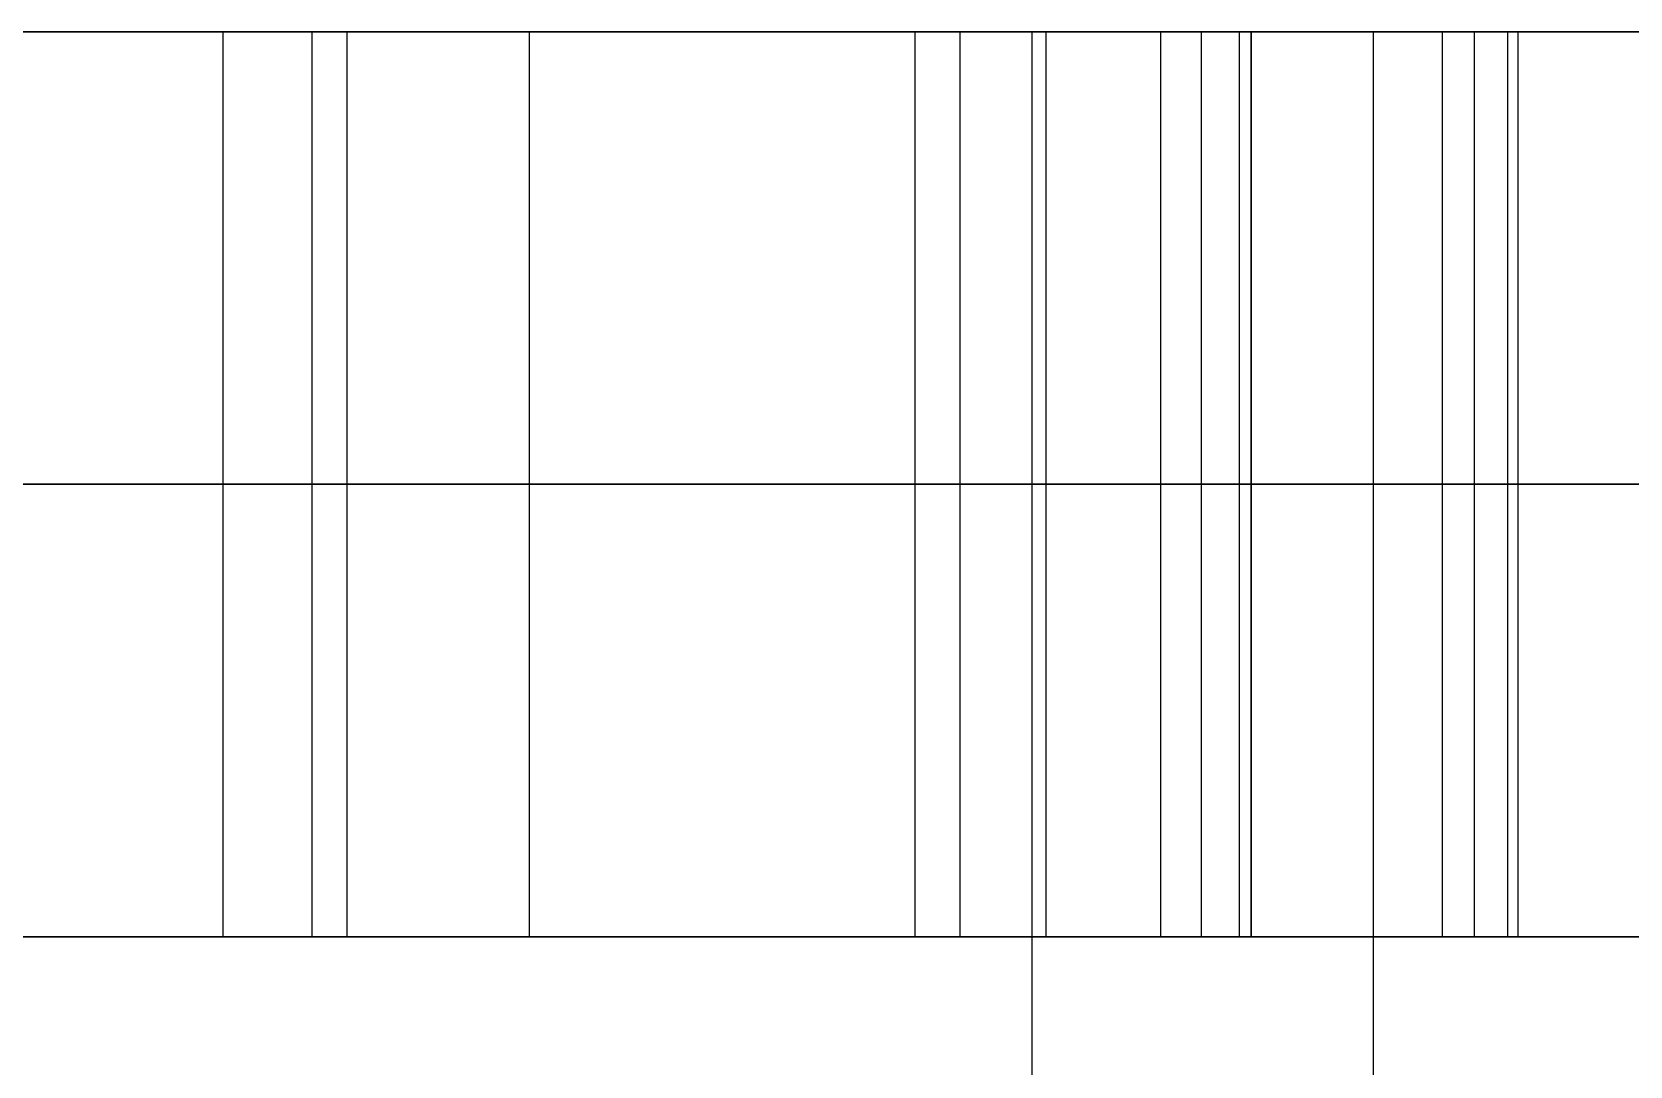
# Model space of a CAD drawing. Header units: millimetres. Extents: x 565 to 905, y -1671 to 168.
# Drawn here: x 624.78 to 651.28, y -30.17 to -13.03 of the extents above; entities that cross this region are included whole.
import ezdxf

# ---------------------------------------------------------------- set-up
doc = ezdxf.new("R2010")
doc.units = ezdxf.units.MM
doc.header["$MEASUREMENT"] = 0
doc.layers.add('V3', color=7, linetype='Continuous', true_color=0x000000)
doc.layers.add('V3 - steel', color=7, linetype='Continuous', true_color=0x191919)

msp = doc.modelspace()

# ---------------------------------------------------------------- linework, layer by layer
at = {"layer": 'V3'}
msp.add_line((656.113, -13.028, 181.5), (620.966, -13.028, 181.5), dxfattribs=at)
for points, weights, knots in [([(888, -13.028, 225), (888, -13.028, 378), (735, -13.028, 378), (582, -13.028, 378), (582, -13.028, 225)], [1, 0.707106781187, 1, 0.707106781187, 1], [-3194.327352, -3194.327352, -3194.327352, -2953.995514, -2953.995514, -2713.663676, -2713.663676, -2713.663676]), ([(641.595, -13.028, 197.134), (637.205, -13.028, 195.316), (633.023, -13.028, 197.571), (628.841, -13.028, 199.825), (627.947, -13.028, 204.492), (624.018, -13.028, 225), (627.947, -13.028, 245.508)], [0.999999991484, 0.903232097664, 0.999999991484, 0.903232097664, 0.999999991484, 0.982140206996, 0.999999991484], [-251.944039, -251.944039, -251.944039, -243.072956, -243.072956, -234.201874, -234.201874, -192.939111, -192.939111, -192.939111]), ([(627.947, -13.028, 245.508), (628.841, -13.028, 250.175), (633.023, -13.028, 252.429), (637.205, -13.028, 254.684), (641.595, -13.028, 252.866)], [1.00000015033, 0.903232241138, 1.00000015033, 0.903232264209, 1.00000010419], [-360.243181, -360.243181, -360.243181, -351.372097, -351.372097, -342.501016, -342.501016, -342.501016]), ([(644.167, -13.028, 319.833), (648.167, -13.028, 319.833), (648.167, -13.028, 315.833), (648.167, -13.028, 311.833), (644.167, -13.028, 311.833), (640.167, -13.028, 311.833), (640.167, -13.028, 315.833), (640.167, -13.028, 319.833), (644.167, -13.028, 319.833)], [1, 0.707106781187, 1, 0.707106781187, 1, 0.707106781187, 1, 0.707106781187, 1], [-1751.283155, -1751.283155, -1751.283155, -1743.429174, -1743.429174, -1735.575192, -1735.575192, -1727.72121, -1727.72121, -1719.867229, -1719.867229, -1719.867229]), ([(640.167, -13.028, 134.167), (640.167, -13.028, 138.167), (644.167, -13.028, 138.167), (648.167, -13.028, 138.167), (648.167, -13.028, 134.167), (648.167, -13.028, 130.167), (644.167, -13.028, 130.167), (640.167, -13.028, 130.167), (640.167, -13.028, 134.167)], [1, 0.707106781187, 1, 0.707106781187, 1, 0.707106781187, 1, 0.707106781187, 1], [-1688.451302, -1688.451302, -1688.451302, -1680.59732, -1680.59732, -1672.743339, -1672.743339, -1664.889357, -1664.889357, -1657.035376, -1657.035376, -1657.035376]), ([(644.8, -13.028, 163.804), (642.133, -13.028, 167.735), (643.496, -13.028, 172.287), (644.859, -13.028, 176.838), (649.249, -13.028, 178.657)], [0.999999985965, 0.903232157428, 1.00000003211, 0.903232134357, 1.00000003211], [-1531.371669, -1531.371669, -1531.371669, -1522.500588, -1522.500588, -1513.629504, -1513.629504, -1513.629504]), ([(649.249, -13.028, 271.343), (644.859, -13.028, 273.162), (643.496, -13.028, 277.713), (642.133, -13.028, 282.265), (644.8, -13.028, 286.196), (656.524, -13.028, 303.476), (673.804, -13.028, 315.2)], [1.00000002911, 0.90323213165, 1.00000002911, 0.903232154721, 0.999999982968, 0.982140211254, 0.999999991484], [-419.248109, -419.248109, -419.248109, -410.377025, -410.377025, -401.505944, -401.505944, -360.243181, -360.243181, -360.243181]), ([(688.657, -13.028, 139.249), (686.838, -13.028, 134.859), (682.287, -13.028, 133.496), (677.735, -13.028, 132.133), (673.804, -13.028, 134.8), (656.524, -13.028, 146.524), (644.8, -13.028, 163.804)], [1.00000003763, 0.903232139342, 1.00000003763, 0.903232162413, 0.999999991484, 0.982140202738, 1], [-1423.072528, -1423.072528, -1423.072528, -1414.201444, -1414.201444, -1405.330362, -1405.330362, -1364.0676, -1364.0676, -1364.0676]), ([(888, -20.528, 225), (888, -20.528, 378), (735, -20.528, 378), (582, -20.528, 378), (582, -20.528, 225)], [1, 0.707106781187, 1, 0.707106781187, 1], [-3194.327352, -3194.327352, -3194.327352, -2953.995514, -2953.995514, -2713.663676, -2713.663676, -2713.663676]), ([(641.595, -20.528, 197.134), (637.205, -20.528, 195.316), (633.023, -20.528, 197.571), (628.841, -20.528, 199.825), (627.947, -20.528, 204.492), (624.018, -20.528, 225), (627.947, -20.528, 245.508)], [0.999999991484, 0.903232097664, 0.999999991484, 0.903232097664, 0.999999991484, 0.982140206996, 0.999999991484], [-251.944039, -251.944039, -251.944039, -243.072956, -243.072956, -234.201874, -234.201874, -192.939111, -192.939111, -192.939111]), ([(627.947, -20.528, 245.508), (628.841, -20.528, 250.175), (633.023, -20.528, 252.429), (637.205, -20.528, 254.684), (641.595, -20.528, 252.866)], [1.00000015033, 0.903232241138, 1.00000015033, 0.903232264209, 1.00000010419], [-360.243181, -360.243181, -360.243181, -351.372097, -351.372097, -342.501016, -342.501016, -342.501016]), ([(644.167, -20.528, 319.833), (648.167, -20.528, 319.833), (648.167, -20.528, 315.833), (648.167, -20.528, 311.833), (644.167, -20.528, 311.833), (640.167, -20.528, 311.833), (640.167, -20.528, 315.833), (640.167, -20.528, 319.833), (644.167, -20.528, 319.833)], [1, 0.707106781187, 1, 0.707106781187, 1, 0.707106781187, 1, 0.707106781187, 1], [-1751.283155, -1751.283155, -1751.283155, -1743.429174, -1743.429174, -1735.575192, -1735.575192, -1727.72121, -1727.72121, -1719.867229, -1719.867229, -1719.867229]), ([(640.167, -20.528, 134.167), (640.167, -20.528, 138.167), (644.167, -20.528, 138.167), (648.167, -20.528, 138.167), (648.167, -20.528, 134.167), (648.167, -20.528, 130.167), (644.167, -20.528, 130.167), (640.167, -20.528, 130.167), (640.167, -20.528, 134.167)], [1, 0.707106781187, 1, 0.707106781187, 1, 0.707106781187, 1, 0.707106781187, 1], [-1688.451302, -1688.451302, -1688.451302, -1680.59732, -1680.59732, -1672.743339, -1672.743339, -1664.889357, -1664.889357, -1657.035376, -1657.035376, -1657.035376]), ([(644.8, -20.528, 163.804), (642.133, -20.528, 167.735), (643.496, -20.528, 172.287), (644.859, -20.528, 176.838), (649.249, -20.528, 178.657)], [0.999999985965, 0.903232157428, 1.00000003211, 0.903232134357, 1.00000003211], [-1531.371669, -1531.371669, -1531.371669, -1522.500588, -1522.500588, -1513.629504, -1513.629504, -1513.629504]), ([(649.249, -20.528, 271.343), (644.859, -20.528, 273.162), (643.496, -20.528, 277.713), (642.133, -20.528, 282.265), (644.8, -20.528, 286.196), (656.524, -20.528, 303.476), (673.804, -20.528, 315.2)], [1.00000002911, 0.90323213165, 1.00000002911, 0.903232154721, 0.999999982968, 0.982140211254, 0.999999991484], [-419.248109, -419.248109, -419.248109, -410.377025, -410.377025, -401.505944, -401.505944, -360.243181, -360.243181, -360.243181]), ([(688.657, -20.528, 139.249), (686.838, -20.528, 134.859), (682.287, -20.528, 133.496), (677.735, -20.528, 132.133), (673.804, -20.528, 134.8), (656.524, -20.528, 146.524), (644.8, -20.528, 163.804)], [1.00000003763, 0.903232139342, 1.00000003763, 0.903232162413, 0.999999991484, 0.982140202738, 1], [-1423.072528, -1423.072528, -1423.072528, -1414.201444, -1414.201444, -1405.330362, -1405.330362, -1364.0676, -1364.0676, -1364.0676]), ([(888, -28.028, 225), (888, -28.028, 378), (735, -28.028, 378), (582, -28.028, 378), (582, -28.028, 225)], [1, 0.707106781187, 1, 0.707106781187, 1], [-3194.327352, -3194.327352, -3194.327352, -2953.995514, -2953.995514, -2713.663676, -2713.663676, -2713.663676]), ([(641.595, -28.028, 197.134), (637.205, -28.028, 195.316), (633.023, -28.028, 197.571), (628.841, -28.028, 199.825), (627.947, -28.028, 204.492), (624.018, -28.028, 225), (627.947, -28.028, 245.508)], [0.999999991484, 0.903232097664, 0.999999991484, 0.903232097664, 0.999999991484, 0.982140206996, 0.999999991484], [-251.944039, -251.944039, -251.944039, -243.072956, -243.072956, -234.201874, -234.201874, -192.939111, -192.939111, -192.939111]), ([(627.947, -28.028, 245.508), (628.841, -28.028, 250.175), (633.023, -28.028, 252.429), (637.205, -28.028, 254.684), (641.595, -28.028, 252.866)], [1.00000015033, 0.903232241138, 1.00000015033, 0.903232264209, 1.00000010419], [-360.243181, -360.243181, -360.243181, -351.372097, -351.372097, -342.501016, -342.501016, -342.501016]), ([(644.167, -28.028, 319.833), (648.167, -28.028, 319.833), (648.167, -28.028, 315.833), (648.167, -28.028, 311.833), (644.167, -28.028, 311.833), (640.167, -28.028, 311.833), (640.167, -28.028, 315.833), (640.167, -28.028, 319.833), (644.167, -28.028, 319.833)], [1, 0.707106781187, 1, 0.707106781187, 1, 0.707106781187, 1, 0.707106781187, 1], [-1751.283155, -1751.283155, -1751.283155, -1743.429174, -1743.429174, -1735.575192, -1735.575192, -1727.72121, -1727.72121, -1719.867229, -1719.867229, -1719.867229]), ([(640.167, -28.028, 134.167), (640.167, -28.028, 138.167), (644.167, -28.028, 138.167), (648.167, -28.028, 138.167), (648.167, -28.028, 134.167), (648.167, -28.028, 130.167), (644.167, -28.028, 130.167), (640.167, -28.028, 130.167), (640.167, -28.028, 134.167)], [1, 0.707106781187, 1, 0.707106781187, 1, 0.707106781187, 1, 0.707106781187, 1], [-1688.451302, -1688.451302, -1688.451302, -1680.59732, -1680.59732, -1672.743339, -1672.743339, -1664.889357, -1664.889357, -1657.035376, -1657.035376, -1657.035376]), ([(644.8, -28.028, 163.804), (642.133, -28.028, 167.735), (643.496, -28.028, 172.287), (644.859, -28.028, 176.838), (649.249, -28.028, 178.657)], [0.999999985965, 0.903232157428, 1.00000003211, 0.903232134357, 1.00000003211], [-1531.371669, -1531.371669, -1531.371669, -1522.500588, -1522.500588, -1513.629504, -1513.629504, -1513.629504]), ([(649.249, -28.028, 271.343), (644.859, -28.028, 273.162), (643.496, -28.028, 277.713), (642.133, -28.028, 282.265), (644.8, -28.028, 286.196), (656.524, -28.028, 303.476), (673.804, -28.028, 315.2)], [1.00000002911, 0.90323213165, 1.00000002911, 0.903232154721, 0.999999982968, 0.982140211254, 0.999999991484], [-419.248109, -419.248109, -419.248109, -410.377025, -410.377025, -401.505944, -401.505944, -360.243181, -360.243181, -360.243181]), ([(688.657, -28.028, 139.249), (686.838, -28.028, 134.859), (682.287, -28.028, 133.496), (677.735, -28.028, 132.133), (673.804, -28.028, 134.8), (656.524, -28.028, 146.524), (644.8, -28.028, 163.804)], [1.00000003763, 0.903232139342, 1.00000003763, 0.903232162413, 0.999999991484, 0.982140202738, 1], [-1423.072528, -1423.072528, -1423.072528, -1414.201444, -1414.201444, -1405.330362, -1405.330362, -1364.0676, -1364.0676, -1364.0676])]:
    msp.add_rational_spline(points, weights, degree=2, knots=knots, dxfattribs=at)
for points in [[(615, -13.028, -15), (630, -13.028, -15), (645, -13.028, -15)], [(659.423, -13.028, 30), (639.423, -13.028, 30), (619.423, -13.028, 30)], [(627.947, -13.028, 245.508), (627.947, -20.528, 245.508), (627.947, -28.028, 245.508)], [(627.947, -13.028, 204.492), (627.947, -20.528, 204.492), (627.947, -28.028, 204.492)], [(629.423, -13.028, 70), (629.423, -20.528, 70), (629.423, -28.028, 70)], [(629.423, -13.028, 70), (639.423, -13.028, 70), (649.423, -13.028, 70)], [(630, -13.028, -15), (630, -20.528, -15), (630, -28.028, -15)], [(633.023, -13.028, 252.429), (633.023, -20.528, 252.429), (633.023, -28.028, 252.429)], [(633.023, -13.028, 197.571), (633.023, -20.528, 197.571), (633.023, -28.028, 197.571)], [(639.423, -13.028, 30), (639.423, -20.528, 30), (639.423, -28.028, 30)], [(639.423, -13.028, 70), (639.423, -20.528, 70), (639.423, -28.028, 70)], [(640.167, -13.028, 134.167), (640.167, -20.528, 134.167), (640.167, -28.028, 134.167)], [(640.167, -13.028, 315.833), (640.167, -20.528, 315.833), (640.167, -28.028, 315.833)], [(641.595, -13.028, 252.866), (641.595, -20.528, 252.866), (641.595, -28.028, 252.866)], [(641.595, -13.028, 252.866), (648.697, -13.028, 249.924), (655.799, -13.028, 246.982)], [(655.799, -13.028, 203.018), (648.697, -13.028, 200.076), (641.595, -13.028, 197.134)], [(641.595, -13.028, 197.134), (641.595, -20.528, 197.134), (641.595, -28.028, 197.134)], [(643.496, -13.028, 172.287), (643.496, -20.528, 172.287), (643.496, -28.028, 172.287)], [(643.496, -13.028, 277.713), (643.496, -20.528, 277.713), (643.496, -28.028, 277.713)], [(644.167, -13.028, 319.833), (644.167, -20.528, 319.833), (644.167, -28.028, 319.833)], [(644.167, -13.028, 311.833), (644.167, -20.528, 311.833), (644.167, -28.028, 311.833)], [(644.167, -13.028, 138.167), (644.167, -20.528, 138.167), (644.167, -28.028, 138.167)], [(644.167, -13.028, 130.167), (644.167, -20.528, 130.167), (644.167, -28.028, 130.167)], [(644.8, -13.028, 163.804), (644.8, -20.528, 163.804), (644.8, -28.028, 163.804)], [(644.8, -13.028, 286.196), (644.8, -20.528, 286.196), (644.8, -28.028, 286.196)], [(645, -13.028, -15), (645, -13.028, -7.5), (645, -13.028)], [(645, -28.028, -15), (645, -20.528, -15), (645, -13.028, -15)], [(645, -28.028), (645, -20.528), (645, -13.028)], [(685, -13.028, -15), (665, -13.028, -15), (645, -13.028, -15)], [(685, -13.028), (665, -13.028), (645, -13.028)], [(685, -13.028, -7.5), (665, -13.028, -7.5), (645, -13.028, -7.5)], [(645, -28.028, -7.5), (645, -20.528, -7.5), (645, -13.028, -7.5)], [(645, -13.028, -15), (645, -20.528, -15), (645, -28.028, -15)], [(645, -13.028, -15), (645, -13.028, -7.5), (645, -13.028)], [(645, -13.028), (645, -20.528), (645, -28.028)], [(645, -13.028), (665, -13.028), (685, -13.028)], [(645, -13.028, -7.5), (645, -20.528, -7.5), (645, -28.028, -7.5)], [(648.167, -13.028, 315.833), (648.167, -20.528, 315.833), (648.167, -28.028, 315.833)], [(648.167, -13.028, 134.167), (648.167, -20.528, 134.167), (648.167, -28.028, 134.167)], [(648.697, -13.028, 249.924), (648.697, -20.528, 249.924), (648.697, -28.028, 249.924)], [(648.697, -13.028, 200.076), (648.697, -20.528, 200.076), (648.697, -28.028, 200.076)], [(649.249, -13.028, 178.657), (649.249, -20.528, 178.657), (649.249, -28.028, 178.657)], [(649.249, -13.028, 178.657), (656.351, -13.028, 181.598), (663.453, -13.028, 184.54)], [(663.453, -13.028, 265.46), (656.351, -13.028, 268.402), (649.249, -13.028, 271.343)], [(649.249, -13.028, 271.343), (649.249, -20.528, 271.343), (649.249, -28.028, 271.343)], [(649.423, -13.028, 70), (649.423, -20.528, 70), (649.423, -28.028, 70)], [(615, -20.528, -15), (630, -20.528, -15), (645, -20.528, -15)], [(659.423, -20.528, 30), (639.423, -20.528, 30), (619.423, -20.528, 30)], [(629.423, -20.528, 70), (639.423, -20.528, 70), (649.423, -20.528, 70)], [(641.595, -20.528, 252.866), (648.697, -20.528, 249.924), (655.799, -20.528, 246.982)], [(655.799, -20.528, 203.018), (648.697, -20.528, 200.076), (641.595, -20.528, 197.134)], [(645, -20.528, -15), (645, -20.528, -7.5), (645, -20.528)], [(645, -20.528, -15), (645, -20.528, -7.5), (645, -20.528)], [(645, -20.528), (665, -20.528), (685, -20.528)], [(649.249, -20.528, 178.657), (656.351, -20.528, 181.598), (663.453, -20.528, 184.54)], [(663.453, -20.528, 265.46), (656.351, -20.528, 268.402), (649.249, -20.528, 271.343)], [(656.113, -28.028, 181.5), (619.057, -28.028, 181.5), (582, -28.028, 181.5)], [(868, -28.028), (735, -28.028), (602, -28.028)], [(868, -28.028, 15), (735, -28.028, 15), (602, -28.028, 15)], [(868, -28.028, 7.5), (735, -28.028, 7.5), (602, -28.028, 7.5)], [(868, -28.028, 15), (735, -28.028, 15), (602, -28.028, 15)], [(868, -28.028, 30), (735, -28.028, 30), (602, -28.028, 30)], [(868, -28.028, 22.5), (735, -28.028, 22.5), (602, -28.028, 22.5)], [(615, -28.028, -15), (630, -28.028, -15), (645, -28.028, -15)], [(645, -28.028), (630, -28.028), (615, -28.028)], [(615, -28.028, -15), (630, -28.028, -15), (645, -28.028, -15)], [(659.423, -28.028, 30), (639.423, -28.028, 30), (619.423, -28.028, 30)], [(629.423, -28.028, 70), (639.423, -28.028, 70), (649.423, -28.028, 70)], [(641.595, -28.028, 252.866), (648.697, -28.028, 249.924), (655.799, -28.028, 246.982)], [(655.799, -28.028, 203.018), (648.697, -28.028, 200.076), (641.595, -28.028, 197.134)], [(645, -28.028, -15), (645, -28.028, -7.5), (645, -28.028)], [(645, -28.028, -15), (645, -28.028, -7.5), (645, -28.028)], [(645, -28.028), (665, -28.028), (685, -28.028)], [(649.249, -28.028, 178.657), (656.351, -28.028, 181.598), (663.453, -28.028, 184.54)], [(663.453, -28.028, 265.46), (656.351, -28.028, 268.402), (649.249, -28.028, 271.343)]]:
    msp.add_open_spline(points, degree=2, dxfattribs=at)
for points in [[(619.423, -13.028, 60), (619.423, -13.028, 70), (629.423, -13.028, 70)], [(649.423, -13.028, 70), (659.423, -13.028, 70), (659.423, -13.028, 60)], [(619.423, -20.528, 60), (619.423, -20.528, 70), (629.423, -20.528, 70)], [(649.423, -20.528, 70), (659.423, -20.528, 70), (659.423, -20.528, 60)], [(619.423, -28.028, 60), (619.423, -28.028, 70), (629.423, -28.028, 70)], [(649.423, -28.028, 70), (659.423, -28.028, 70), (659.423, -28.028, 60)]]:
    msp.add_rational_spline(points, [0.999999860338, 0.707106920849, 0.999999860338], degree=2, dxfattribs=at)
at = {"layer": 'V3 - steel'}
for p, q in [((641.368, -13.028, 312.932), (647.025, -13.028, 318.589)), ((641.368, -13.028, 318.589), (647.025, -13.028, 312.932)), ((641.368, -13.028, 131.326), (647.025, -13.028, 136.983)), ((641.368, -13.028, 136.983), (647.025, -13.028, 131.326))]:
    msp.add_line(p, q, dxfattribs=at)
for points in [[(647.025, -13.028, 318.589), (649.854, -13.028, 315.76), (647.025, -13.028, 312.932), (644.197, -13.028, 310.104), (641.368, -13.028, 312.932), (638.54, -13.028, 315.76), (641.368, -13.028, 318.589), (644.197, -13.028, 321.417), (647.025, -13.028, 318.589)], [(647.025, -13.028, 136.983), (649.854, -13.028, 134.154), (647.025, -13.028, 131.326), (644.197, -13.028, 128.497), (641.368, -13.028, 131.326), (638.54, -13.028, 134.154), (641.368, -13.028, 136.983), (644.197, -13.028, 139.811), (647.025, -13.028, 136.983)]]:
    msp.add_rational_spline(points, [1, 0.707106781187, 1, 0.707106781187, 1, 0.707106781187, 1, 0.707106781187, 1], degree=2, knots=[0, 0, 0, 6.283185, 6.283185, 12.566371, 12.566371, 18.849556, 18.849556, 25.132741, 25.132741, 25.132741], dxfattribs=at)
for points in [[(641.368, -93.028, 312.932), (641.368, -53.028, 312.932), (641.368, -13.028, 312.932)], [(641.368, -93.028, 318.589), (641.368, -53.028, 318.589), (641.368, -13.028, 318.589)], [(641.368, -93.028, 131.326), (641.368, -53.028, 131.326), (641.368, -13.028, 131.326)], [(641.368, -93.028, 136.983), (641.368, -53.028, 136.983), (641.368, -13.028, 136.983)], [(647.025, -93.028, 318.589), (647.025, -53.028, 318.589), (647.025, -13.028, 318.589)], [(647.025, -93.028, 312.932), (647.025, -53.028, 312.932), (647.025, -13.028, 312.932)], [(647.025, -93.028, 136.983), (647.025, -53.028, 136.983), (647.025, -13.028, 136.983)], [(647.025, -93.028, 131.326), (647.025, -53.028, 131.326), (647.025, -13.028, 131.326)]]:
    msp.add_open_spline(points, degree=2, dxfattribs=at)

doc.saveas('drawing.dxf')
